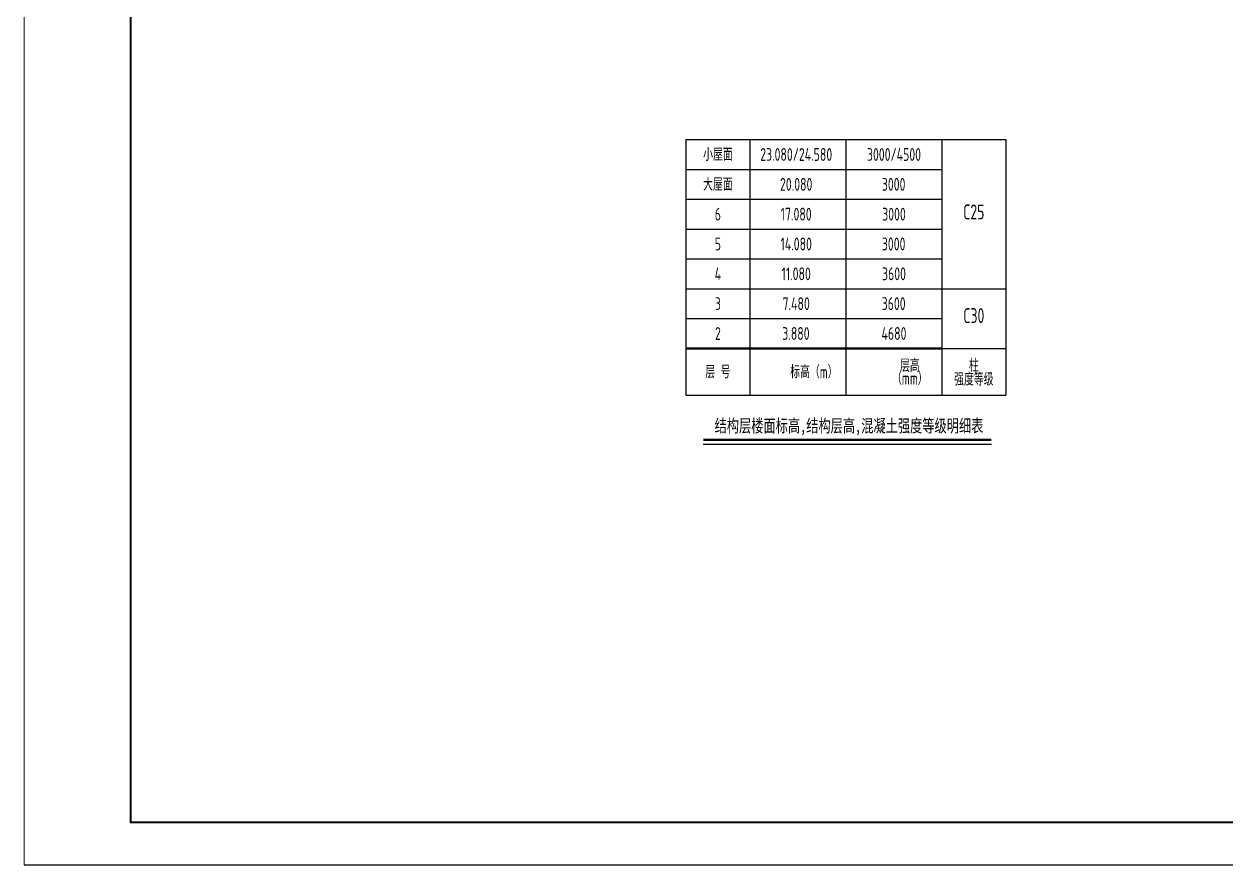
# Model space of a CAD drawing. Extents: x -472319 to -112444, y -516749 to -5704.
# Drawn here: x -311995 to -283816, y -90307 to -70579 of the extents above; entities that cross this region are included whole.
import ezdxf
from ezdxf.enums import TextEntityAlignment as Align

# ---------------------------------------------------------------- set-up
doc = ezdxf.new("R2010")
doc.units = 0
doc.header["$LTSCALE"] = 100
doc.header["$MEASUREMENT"] = 0
for name, color, linetype in [('FRAME', 3, 'Continuous'), ('TAB', 7, 'Continuous'), ('TEXT', 7, 'Continuous'), ('填充', 8, 'Continuous')]:
    doc.layers.add(name, color=color, linetype=linetype)
doc.styles.add('ST', font='', dxfattribs={"width": 0.7})
doc.styles.add('TSSD_Norm', font='Tssdeng.shx', dxfattribs={"bigfont": 'hztxt.shx'})
doc.styles.get('ST').set_extended_font_data('SimSun')

# ---------------------------------------------------------------- blocks, each defined once
blk = doc.blocks.new('A$C20674F94')
at = {"layer": 'FRAME', "lineweight": 18}
blk.add_line((0, 59400), (0, 0), dxfattribs=at)
at = {"layer": 'FRAME'}
for p, q in [((2500, 58400), (2500, 1000)), ((2500, 1000), (83100, 1000)), ((0, 0), (84100, 0))]:
    blk.add_line(p, q, dxfattribs=at)
at = {"layer": 'FRAME', "const_width": 50}
blk.add_lwpolyline([(2500, 58400), (83100, 58400), (83100, 1000), (2500, 1000), (2500, 58400)], dxfattribs=at)

msp = doc.modelspace()

# ---------------------------------------------------------------- linework, layer by layer
at = {"layer": 'Defpoints', "color": 2, "const_width": 50}
msp.add_lwpolyline([(-296477.5, -78189), (-290477.5, -78189)], dxfattribs=at)
at = {"layer": 'TAB'}
for p, q in [((-296477.5, -73289), (-288977.5, -73289)), ((-296477.5, -73289), (-296477.5, -79289)), ((-294977.5, -73289), (-294977.5, -79289)), ((-292727.5, -73289), (-292727.5, -79289)), ((-290477.5, -73289), (-290477.5, -79289)), ((-288977.5, -73289), (-288977.5, -79289)), ((-296477.5, -73989), (-290477.5, -73989)), ((-296477.5, -74689), (-290477.5, -74689)), ((-296477.5, -75389), (-290477.5, -75389)), ((-296477.5, -76089), (-290477.5, -76089)), ((-296477.5, -76789), (-288977.5, -76789)), ((-296477.5, -77489), (-290477.5, -77489)), ((-296477.5, -77489), (-290477.5, -77489)), ((-296477.5, -78189), (-290477.5, -78189)), ((-296477.5, -78189), (-288977.5, -78189)), ((-296477.5, -78189), (-290477.5, -78189)), ((-296477.5, -78189), (-290477.5, -78189)), ((-296477.5, -78189), (-290477.5, -78189)), ((-296477.5, -78189), (-288977.5, -78189)), ((-296477.5, -79289), (-288977.5, -79289)), ((-296072.357, -80432.689), (-289316.455, -80432.689))]:
    msp.add_line(p, q, dxfattribs=at)
at = {"layer": 'TAB', "const_width": 50}
msp.add_lwpolyline([(-296072.357, -80332.689), (-289316.455, -80332.689)], dxfattribs=at)

# ---------------------------------------------------------------- block references
at = {"layer": '填充'}
msp.add_blockref('A$C20674F94', (-311995, -90306.5), dxfattribs=at)

# ---------------------------------------------------------------- texts
at = {"layer": 'TAB', "style": 'ST', "width": 0.7}
msp.add_text('结构层楼面标高,结构层高,混凝土强度等级明细表', height=300, dxfattribs=at).set_placement((-292654.442, -80018.689), align=Align.MIDDLE)
at = {"layer": 'TEXT', "color": 0, "style": 'TSSD_Norm', "width": 0.7}
for s, height, p in [('小屋面', 300, (-295727.5, -73639)), ('23.080/24.580', 300, (-293891.891, -73639)), ('3000/4500', 300, (-291599.382, -73639)), ('大屋面', 300, (-295727.5, -74339)), ('20.080', 300, (-293891.891, -74339)), ('3000', 300, (-291607.358, -74339)), ('6', 300, (-295727.5, -75039)), ('17.080', 300, (-293891.891, -75039)), ('3000', 300, (-291599.382, -75039)), ('C25', 350, (-289727.5, -74987.78)), ('5', 300, (-295727.5, -75739)), ('14.080', 300, (-293891.891, -75739)), ('3000', 300, (-291607.358, -75739)), ('4', 300, (-295727.5, -76439)), ('11.080', 300, (-293891.891, -76439)), ('3600', 300, (-291599.382, -76439)), ('3', 300, (-295727.5, -77139)), ('7.480', 300, (-293891.891, -77139)), ('3600', 300, (-291607.358, -77139)), ('C30', 350, (-289727.5, -77419.506)), ('2', 300, (-295727.5, -77839)), ('3.880', 300, (-293898.138, -77839)), ('4680', 300, (-291599.382, -77839)), ('层 号', 300, (-295727.5, -78739)), ('标高（m）', 300, (-293477.5, -78739)), ('层高', 300, (-291227.5, -78589)), ('柱', 300, (-289727.5, -78589)), ('（mm）', 300, (-291227.5, -78889)), ('强度等级', 300, (-289727.5, -78910.933))]:
    msp.add_text(s, height=height, dxfattribs=at).set_placement(p, align=Align.MIDDLE_CENTER)

doc.saveas('drawing.dxf')
